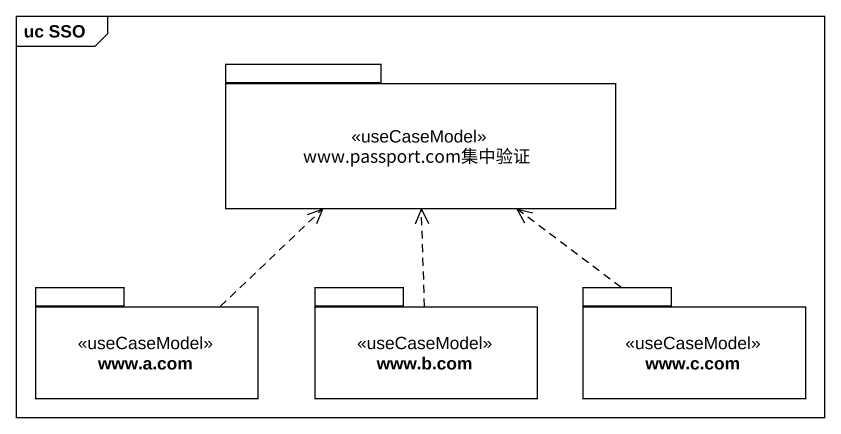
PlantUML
@startuml
mainframe uc SSO
package "www.passport.com集中验证" as www_passport_com集中验证 <<useCaseModel>> {
}
package "www.a.com" as www_a_com <<useCaseModel>> {
}
package "www.b.com" as www_b_com <<useCaseModel>> {
}
package "www.c.com" as www_c_com <<useCaseModel>> {
}
www_a_com .up.> www_passport_com集中验证
www_b_com .up.> www_passport_com集中验证
www_c_com .up.> www_passport_com集中验证
@enduml
